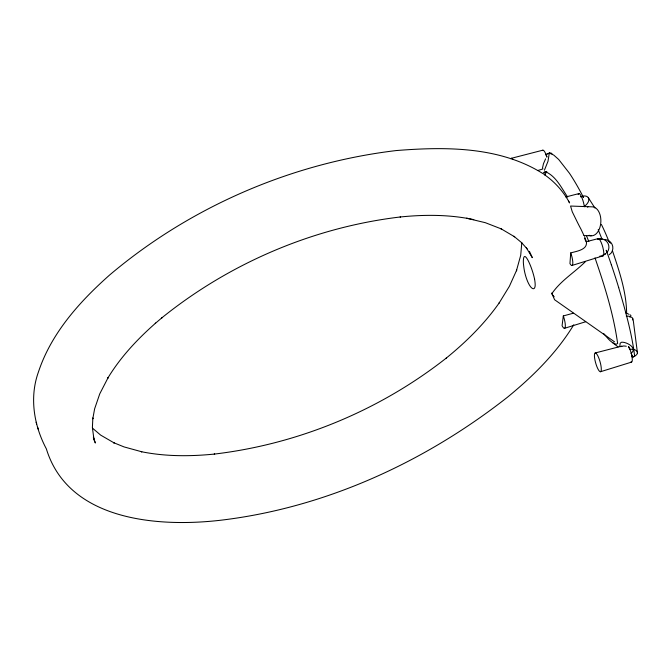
<?xml version="1.0" encoding="UTF-8"?>
<svg xmlns="http://www.w3.org/2000/svg" width="671" height="671" viewBox="0 0 671 671"><rect width="100%" height="100%" fill="white"/><g stroke="black" fill="none" stroke-linecap="round" stroke-linejoin="round"><path stroke-width="1.01" d="M521.803 242.6L520.721 255.265L516.418 270.824L516.729 270.002L509.39 286.291L499.14 303.007L499.551 302.411C484.756 323.598 466.202 341.908 446.198 358.155L446.542 357.878C379.92 410.308 298.402 444.135 214.208 454.099L214.678 454.049C190.228 456.498 165.318 456.59 141.153 451.658L141.824 451.793L124.051 446.911L113.533 442.634L114.238 442.977L100.65 435.11L92.514 428.165M589.146 235.295A14.485 9.017 -87.9 0 0 600.713 223.577A14.485 9.017 -87.9 0 0 592.577 206.861L570.56 206.039L572.262 211.793L576.985 221.422A21.371 1.174 65.2 0 0 580.876 228.979L583.854 235.227M584.122 206.475A8.387 5.15 -32.6 0 0 588.819 199.17A8.387 5.15 -32.6 0 0 583.065 196.058L582.621 196.184L583.451 197.417A165.15 38.583 74.2 0 0 575.022 182.109A167.305 39.086 74.2 0 0 569.411 173.202L558.683 159.472L553.734 155.068L549.297 153.063L547.997 161.308L544.399 170.241M570.727 252.917L569.956 263.602A9.746 2.281 74.2 0 0 572.732 264.181A9.746 2.281 74.2 0 0 571.356 254.77L570.727 252.917C576.137 251.264 587.83 249.998 586.387 241.677L598.046 238.658M563.313 315.94L562.08 325.72L562.784 326.936A9.746 2.281 74.2 0 0 565.317 326.609A9.746 2.281 74.2 0 0 563.632 316.829L563.313 315.94L573.252 313.223M545.137 175.391L546.211 171.382M587.687 207.247L587.955 206.542M545.59 158.842L543.476 163.69L542.529 167.867L542.873 168.949L538.016 170.451M573.764 324.789C556.695 352.871 533.017 376.305 507.712 397.006L507.268 397.366C424.248 462.52 324.152 508.358 218.805 520.453L218.276 520.503C156.133 527.305 68.165 520.084 46.349 448.84C33.894 425.448 29.281 397.45 38.406 372.07C51.222 333.261 79.446 301.807 109.49 275.127L109.901 274.775C190.321 206.811 291.44 163.095 395.957 150.589L396.486 150.539C445.703 146.622 499.786 146.429 543.015 173.663M630.966 353.365C638.129 348.35 626.764 341.707 621.547 342.227L620.172 343.183L619.845 345.909M585.548 261.505C574.602 272.46 560.553 280.738 551.814 293.739L553.365 296.028M609.167 254.787L611.206 252.992A8.387 8.287 -79.1 0 0 604.739 239.597M580.767 196.821L581.212 196.578L580.7 196.72M547.603 153.978L549.297 153.063M544.139 173.915L543.963 172.439L545.406 171.667C556.083 176.179 561.476 187.964 567.674 197.106M631.528 356.603L632.946 357.006L634.64 356.091C631.78 332.791 625.204 310.119 618.687 287.616M620.625 346.681L623.695 345.959L626.295 346.228M602.751 255.332L605.796 253.672L602.751 255.332L603.229 255.777A8.966 2.097 74.2 0 0 602.113 244.898A8.966 2.097 74.2 0 0 597.668 239.262M632.686 356.813L633.6 356.754A8.387 4.345 -7.3 0 0 634.447 349.616L629.658 349.071L628.501 346.462L628.861 347.041A8.966 2.097 74.2 0 1 632.116 357.391A8.966 2.097 74.2 0 1 630.941 361.937M572.187 265.397L603.229 255.777M564.328 328.354L585.691 321.745M600.495 371.734A9.746 2.281 74.2 0 0 598.473 357.215A9.746 2.281 74.2 0 0 594.615 358.096A9.746 2.281 74.2 0 0 600.495 371.734L631.554 362.114M543.963 172.439L546.857 171.617M511.386 158.297L542.873 150.178M565.821 196.964L579.023 193.558M595.227 352.963L621.799 346.11M602.919 255.794L599.849 256.154M599.731 239.212L601.954 239.052L598.197 229.65M583.887 235.521L591.126 235.798M473.801 219.635C449.612 214.477 424.609 214.51 400.092 216.993L400.562 216.943C313.609 227.226 229.65 263.057 161.577 318.046L161.921 317.752L155.269 323.43L155.63 323.112C137.32 339.216 120.411 357.266 107.754 378.209L108.115 377.63L99.753 393.852L94.636 408.79L92.783 418.838L92.866 417.941L92.388 427.578L93.89 438.792L93.378 437.115L95.366 443.011L93.772 439.287M601.518 238.977L601.954 239.052M467.318 218.369L466.655 218.234L485.318 222.688L501.665 229.046L500.918 228.702L514.674 236.829L513.911 236.267L521.535 242.6L527.087 248.79M625.917 312.879L628.903 314.296M629.473 316.821L630.22 317.098M603.799 333.655C607.322 337.698 610.753 342.78 616.196 344.265L617.63 343.493C613.562 314.179 604.621 285.745 594.984 257.84M609.016 241.661L609.444 241.937M614.552 341.849L554.598 299.744L551.713 293.051M543.896 174.301C554.598 181.615 563.506 191.478 569.595 202.927L568.547 201.141M612.438 342.571L618.066 346.924M553.5 296.137L554.204 296.75M630.086 314.774L630.992 315.697M609.587 242.072L610.509 243.162M526.257 247.641L532.313 257.672L529.436 251.357M588.282 197.626L594.925 208.018M631.512 354.372L632.938 356.964M584.642 238.44L585.85 241.334M586.488 235.756L588.844 241.56M633.164 347.729L633.852 349.482M584.525 236.662L586.446 241.854M612.38 250.56C619.19 270.841 626.345 291.558 626.63 313.181M36.133 422.252L36.679 424.08M37.685 427.352L38.239 429.18M632.426 318.901L632.602 319.941M637.45 352.971L633.206 319.966A8.387 4.345 -7.3 0 0 626.278 316.024M601.401 224.483A83.288 19.459 74.2 0 1 608.958 241.535M611.331 264.718A167.305 39.086 74.2 0 1 618.704 287.666M611.315 264.668A165.15 38.583 74.2 0 0 606.207 250.258L606.911 252.573L607.263 252.229A8.387 8.287 -79.1 0 0 598.222 239.212M510.908 158.75A9.746 2.281 74.2 0 1 512.854 159.304M542.428 150.589A8.966 2.097 74.2 0 1 546.647 156.133L546.957 157.14L545.817 154.397L549.767 153.005A8.387 3.389 -38.2 0 1 552.015 153.827M578.192 194.573A8.966 2.097 74.2 0 1 581.262 196.293A8.966 2.097 74.2 0 1 584.324 206.777M534.552 278.96L534.544 278.926A16.683 3.078 72.4 0 0 529.738 263.955A16.691 3.036 72.6 0 0 524.89 256.507A16.725 3.607 73.7 0 0 523.497 259.065A16.725 4.16 74.9 0 0 523.724 266.278L523.724 266.312A16.691 4.705 76 0 0 527.649 281.543A16.691 4.747 75.8 0 0 533.386 288.731A16.725 4.202 74.6 0 0 535.131 286.072A16.725 3.649 73.5 0 0 534.552 278.96"/></g></svg>
